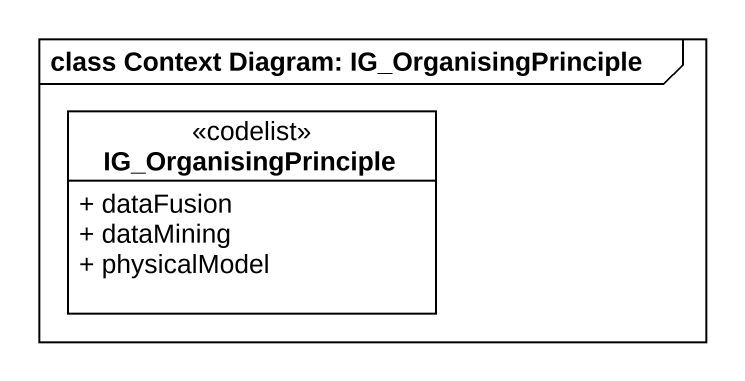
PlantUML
@startuml
mainframe class Context Diagram: IG_OrganisingPrinciple
hide circle
hide empty members
skinparam classAttributeIconSize 0
class IG_OrganisingPrinciple <<codelist>> {
  + dataFusion
  + dataMining
  + physicalModel
}
@enduml
